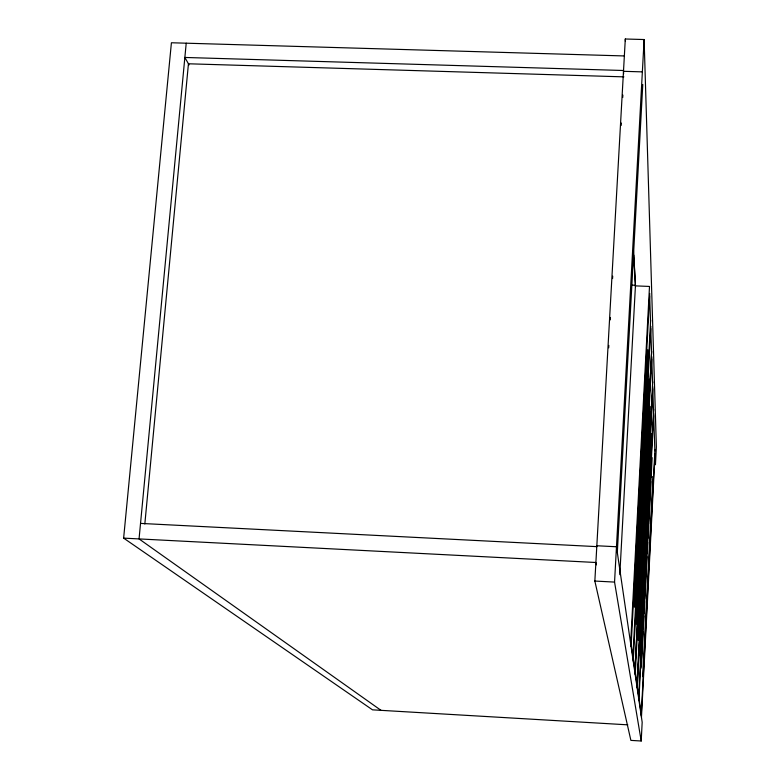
<?xml version="1.0" encoding="UTF-8"?>
<svg xmlns="http://www.w3.org/2000/svg" width="780" height="780" viewBox="0 0 780 780"><rect width="100%" height="100%" fill="white"/><g stroke="black" fill="none" stroke-linecap="round" stroke-linejoin="round"><path stroke-width="1.17" d="M630.63 643.432L649.506 286.435L635.427 285.88M631.088 646.571L649.74 293.465M634.335 605.962L647.849 349.723M634.481 607.181L647.936 351.887M632.824 658.408L650.627 320.083M633.233 661.216L650.842 326.381M636.256 622.43L649.028 379.207M636.441 623.981L649.135 381.985M634.842 672.204L651.661 351.175M635.212 674.719L651.856 356.84M638.04 637.65L650.12 406.526M638.362 640.429L650.315 411.508M636.831 685.737L652.684 381.752M637.153 687.97L652.85 386.822M639.785 652.636L651.193 433.456M640.078 655.122L651.368 437.931M638.596 697.837L653.601 409.188M638.898 699.845L653.747 413.751M641.062 668.08L641.384 662.025M641.569 658.398L642.135 647.498M642.32 643.861L642.954 631.751M643.139 628.115L643.773 616.005M643.89 613.577L644.524 601.468M644.65 599.05L645.274 586.94M645.469 583.303L646.093 571.194M646.22 568.766L646.844 556.657M647.039 553.02L647.605 542.12M647.79 538.492L648.414 526.373M648.541 523.955L649.175 511.846M649.36 508.209L649.993 496.099M650.111 493.672L650.744 481.562M641.355 666.081L652.158 457.685M642.593 676.669L652.928 476.814L650.569 476.697M641.209 715.621L654.947 449.66M641.452 717.317L655.073 453.521M655.444 464.744L656.37 446.842L644.124 39.536L625.307 39L594.847 581.051L630.883 740.386L641.209 741L642.174 722.241L616.473 546.751L596.837 545.756M641.209 741L614.552 582.085L644.124 39.536M617.312 552.493L642.779 84.474M619.808 574.684L635.466 285.265L631.81 285.119M608.683 347.822L608.819 345.394M610.252 319.868L610.379 317.44M612.563 278.558L612.7 276.13M621.153 125.453L621.289 123.026M622.723 97.51L622.859 95.082M144.826 523.994L188.438 63.785L623.883 76.859M627.793 724.834L372.508 709.839L123.63 538.122L171.415 42.764L624.351 55.946M186.215 43.192L139.054 538.922L381.001 710.336M623.532 70.502L184.86 57.457L189.062 64.886M642.359 71.877L623.483 71.311L623.62 73.749M140.527 523.409L596.788 546.634M123.63 538.122L595.891 562.497L596.398 564.866M594.847 581.051L614.552 582.085M631.225 644.855L632.892 656.341M633.36 659.578L634.91 670.254L651.563 352.414L650.764 328.585M635.329 673.159L636.889 683.894M638.664 696.101L637.27 686.488L652.782 388.762L653.504 410.348M638.995 698.432L641.258 714.041M633.779 255.07L635.466 285.421M633.438 250.156L635.476 286.65M625.307 39L625.423 41.428M650.89 474.328L650.998 476.716M649.662 295.815L650.52 321.36M651.778 358.907L652.587 382.951M653.679 415.574L654.868 450.752"/></g></svg>
